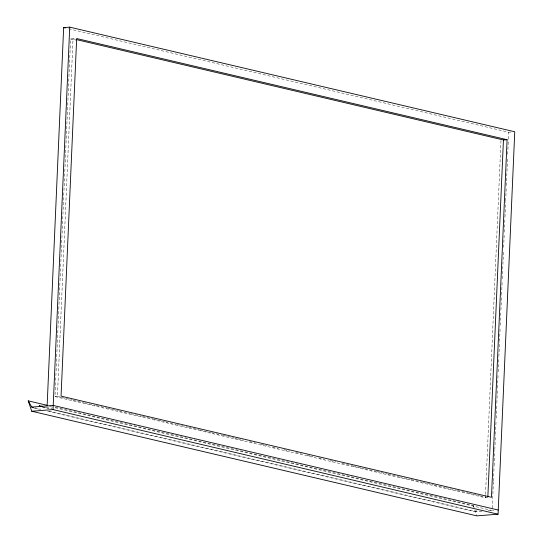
<?xml version="1.0" encoding="UTF-8"?>
<svg xmlns="http://www.w3.org/2000/svg" width="543" height="543" viewBox="0 0 543 543"><rect width="100%" height="100%" fill="white"/><g stroke="black" fill="none" stroke-linecap="round" stroke-linejoin="round"><path stroke-width="0.41" stroke-dasharray="2.71 2.04" d="M487.818 497.592L485.388 497.782L54.972 396.594L70.59 38.987L75.212 38.634M485.388 497.782L485.496 495.236M485.537 494.388L500.999 140.175M493.411 481.743L492.155 510.522L54.558 407.644M493.451 480.901L494.076 466.512M494.116 465.663L494.782 450.432M494.816 449.59L495.447 435.201M495.481 434.352L496.037 421.66M496.187 418.273L496.811 403.89M496.852 403.042L497.476 388.659M497.517 387.811L498.067 375.118M498.216 371.731L498.847 357.342M498.881 356.5L499.512 342.11M499.546 341.269L500.103 328.569M500.252 325.189L500.877 310.8M500.911 309.951L501.542 295.568M501.576 294.72L502.132 282.027M502.282 278.64L503.504 250.717M503.646 247.33L504.169 235.479M504.311 232.099L504.942 217.709M504.976 216.867L505.642 201.629M505.682 200.788L506.198 188.937M506.347 185.55L507.562 157.626M507.712 154.239L508.343 139.856M508.377 139.008L508.676 132.234L67.773 28.589M508.676 132.234L510.956 132.064M54.972 396.594L59.601 396.241M49.08 411.153L476.768 511.696L483.229 511.201M488.205 510.82L493.682 510.4M75.497 39.388L73.02 38.804L57.409 396.41L60.707 397.184M70.59 38.987L75.538 40.155M61.529 397.381L72.253 399.899M73.074 400.096L83.792 402.614M84.62 402.804L95.337 405.329M96.165 405.519L106.883 408.037M107.704 408.234L118.428 410.752M119.25 410.949L129.967 413.467M130.795 413.664L141.513 416.182M142.334 416.372L153.058 418.897M153.879 419.087L164.597 421.606M165.425 421.802L176.142 424.321M176.97 424.517L187.688 427.036M188.509 427.232L199.233 429.751M200.055 429.941L210.772 432.466M211.6 432.656L222.318 435.181M223.139 435.371L233.863 437.889M234.685 438.086L237.162 438.669M237.983 438.859L243.753 440.217M249.529 441.574L255.298 442.932M261.074 444.289L266.844 445.647M272.613 447.004L278.389 448.362M284.159 449.713L289.928 451.07M295.704 452.428L301.474 453.785M307.243 455.143L313.019 456.5M318.789 457.858L324.558 459.215M330.334 460.573L336.103 461.93M341.873 463.281L352.597 465.806M353.418 465.996L364.136 468.521M364.964 468.711L375.681 471.229M376.509 471.426L387.227 473.944M388.048 474.141L398.772 476.659M399.594 476.856L410.311 479.374M411.139 479.564L421.857 482.089M422.678 482.279L433.402 484.797M434.224 484.994L444.941 487.512M445.769 487.709L456.487 490.227M457.315 490.424L468.032 492.942M468.853 493.132L479.578 495.657M480.399 495.847L486.168 497.205M55.488 407.264L473.272 505.479L474.439 507.556M49.603 406.483L53.73 407.454M46.074 407.277L51.85 408.635M43.318 407.223L49.094 408.58M42.306 407.298L48.089 408.655M35.044 407.854L40.82 409.212M33.673 407.963L39.449 409.32M47.709 411.261L475.396 511.805M475.994 510.318L476.768 511.696M473.272 505.479L476.761 515.85"/><path stroke-width="0.81" d="M47.126 405.899L63.646 27.618L69.728 27.15L514.757 131.773L498.06 514.214L476.761 515.85L31.732 411.227L28.243 400.856L47.227 405.322M498.06 514.214L53.031 409.598L69.728 27.15M487.858 496.743L503.436 139.985L76.319 39.578M507.087 139.707L491.469 497.313L61.06 396.132L76.672 38.526L507.087 139.707L503.436 139.985M42.768 406.497L39.469 405.723L39.008 406.524L31.738 407.08L28.243 400.856M31.732 411.227L53.031 409.598M63.646 27.618L65.296 28.005M498.243 510.053L53.214 405.431L40.012 406.442L39.469 405.723M31.738 407.08L33.395 407.467"/></g></svg>
